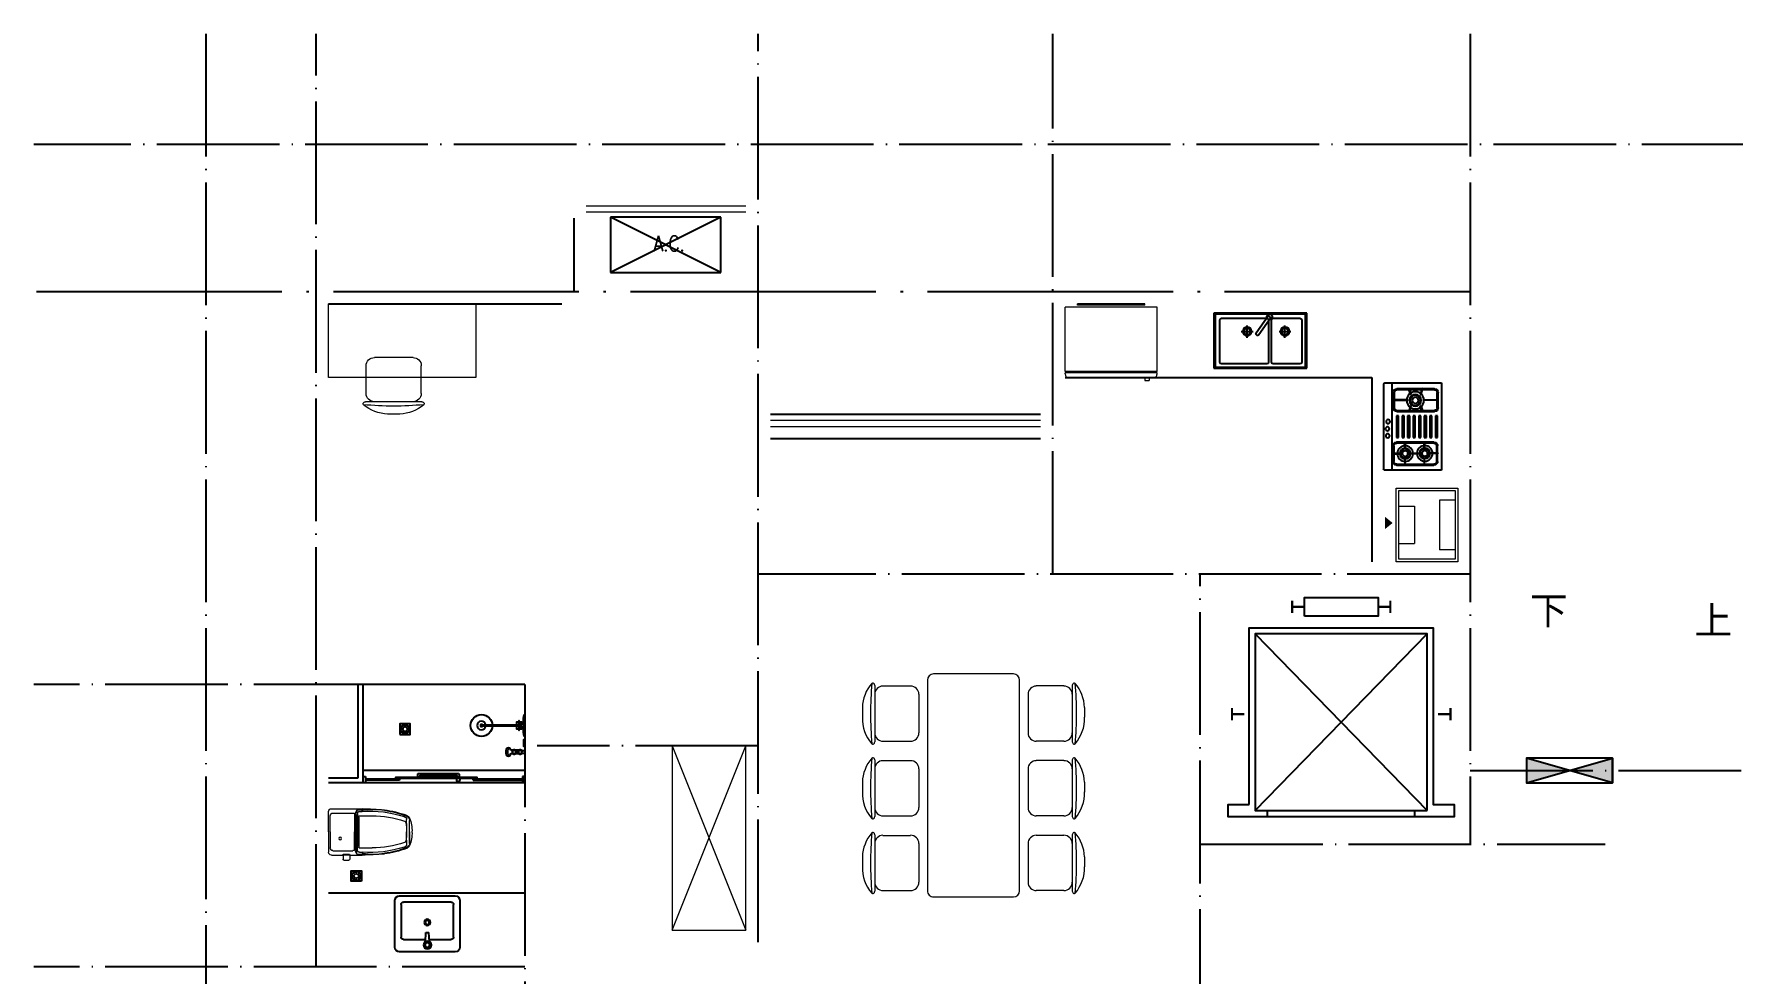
# Model space of a CAD drawing. Extents: x 188590 to 251590, y -4075 to 40422.
# Drawn here: x 205525 to 219359, y 22906 to 30556 of the extents above; entities that cross this region are included whole.
import ezdxf
from ezdxf.enums import TextEntityAlignment as Align

# ---------------------------------------------------------------- set-up
doc = ezdxf.new("R2010")
doc.units = 0
doc.header["$LTSCALE"] = 1000
doc.header["$MEASUREMENT"] = 0
doc.linetypes.add('ACAD_ISO02W100', pattern=[15, 12, -3])
doc.linetypes.add('DOTE', pattern=[2.42, 2, -0.2, 0.02, -0.2])
for name, color, linetype in [('14PUB_DIM', 14, 'Continuous'), ('DOTE', 1, 'DOTE'), ('fd', 4, 'Continuous'), ('hz', 254, 'Continuous'), ('PUB_TEXT', 255, 'Continuous'), ('STAIR', 2, 'Continuous'), ('厨卫', 154, 'Continuous'), ('洁具', 150, 'Continuous'), ('看线', 5, 'Continuous'), ('空调', 8, 'Continuous'), ('管井', 236, 'Continuous')]:
    doc.layers.add(name, color=color, linetype=linetype)
for name, color, linetype, lineweight in [('Text-I', 7, 'Continuous', 5), ('家具', 33, 'Continuous', 9), ('房建名称', 7, 'Continuous', 0)]:
    doc.layers.add(name, color=color, linetype=linetype, lineweight=lineweight)
doc.styles.add('DIM_FONT', font='SIMPLEX.shx', dxfattribs={"width": 0.8})
doc.styles.add('黑体', font='SIMHEI.TTF', dxfattribs={"width": 0.85, "height": 10})

# ---------------------------------------------------------------- blocks, each defined once
blk = doc.blocks.new('A$C45025D1E')
for p, q in [((1620, 50), (220, 1490)), ((1620, 1490), (220, 50)), ((320, 0), (320, 50)), ((1520, 0), (1520, 50))]:
    blk.add_line(p, q)
at = {"const_width": 18}
for points in [[(520, 1760), (520, 1660)], [(620, 1710), (520, 1710)], [(1220, 1710), (1320, 1710)], [(1320, 1760), (1320, 1660)], [(30, 885), (30, 785)], [(130, 835), (30, 835)], [(1710, 835), (1810, 835)], [(1810, 885), (1810, 785)]]:
    blk.add_lwpolyline(points, dxfattribs=at)
for points in [[(1220, 1635), (1220, 1785), (620, 1785), (620, 1635)], [(1670, 100), (1670, 1540), (170, 1540), (170, 100), (0, 100), (0, 0), (1840, 0), (1840, 100)], [(220, 50), (220, 1490), (1620, 1490), (1620, 50)]]:
    blk.add_lwpolyline(points, close=True)
blk = doc.blocks.new('XFS')
at = {"layer": '14PUB_DIM'}
blk.add_hatch(color=256, dxfattribs=at).paths.add_polyline_path([(1104652, -51269), (1104452, -51269), (1104652, -51969), (1104452, -51969)])
for p, q in [((1104452, -51969), (1104652, -51269)), ((1104452, -51269), (1104652, -51969))]:
    blk.add_line(p, q, dxfattribs=at)
blk.add_lwpolyline([(1104452, -51969), (1104652, -51969), (1104652, -51269), (1104452, -51269)], close=True, dxfattribs=at)
blk.add_lwpolyline([(1104652, -51269), (1104452, -51269), (1104652, -51969), (1104452, -51969), (1104652, -51269)], dxfattribs=at)
blk = doc.blocks.new('A$C1BE601A8')
at = {"layer": '洁具', "color": 0}
for p, q in [((0, 0), (0, 450)), ((0, 450), (757, 450)), ((10, 10), (10, 440)), ((10, 440), (747, 440)), ((315, 427), (293, 411)), ((412, 288), (315, 427)), ((747, 440), (747, 10)), ((757, 450), (757, 0)), ((41, 393), (41, 50)), ((273, 408), (56, 408)), ((226, 300), (130, 300)), ((178, 248), (178, 348)), ((288, 50), (288, 393)), ((293, 411), (390, 273)), ((311, 393), (311, 50)), ((695, 408), (326, 408)), ((534, 300), (438, 300)), ((486, 248), (486, 348)), ((710, 50), (710, 393)), ((757, 0), (0, 0)), ((747, 10), (10, 10)), ((56, 35), (273, 35)), ((326, 35), (695, 35))]:
    blk.add_line(p, q, dxfattribs=at)
for centre, radius in [((178, 300), 36.1), ((178, 300), 27.1), ((486, 300), 36.1), ((486, 300), 27.1)]:
    blk.add_circle(centre, radius, dxfattribs=at)
for centre, radius, start, end in [((304, 419), 21.7, 342.6068, 267.3353), ((56, 393), 15, 90, 180), ((273, 393), 15, 0, 90), ((326, 393), 15, 90, 180), ((401, 281), 13.3, 214.971, 34.971), ((695, 393), 15, 0, 90), ((56, 50), 15, 180, 270), ((273, 50), 15, 270, 0), ((326, 50), 15, 180, 270), ((695, 50), 15, 270, 0)]:
    blk.add_arc(centre, radius, start, end, dxfattribs=at)
blk = doc.blocks.new('ddfdf')
at = {"layer": '洁具', "color": 0}
for p, q in [((15801, -30110), (15801, -30822)), ((16261, -30111), (15801, -30110)), ((15856, -30159), (16163, -30159)), ((15952, -30159), (15957, -30157)), ((15968, -30208), (15952, -30159)), ((15957, -30157), (15973, -30206)), ((16062, -30157), (16046, -30206)), ((16051, -30208), (16067, -30159)), ((16067, -30159), (16062, -30157)), ((16201, -30822), (16202, -30111)), ((16271, -30121), (16271, -30812)), ((15826, -30314), (15826, -30189)), ((15829, -30248), (15829, -30252)), ((15947, -30248), (15829, -30248)), ((15829, -30252), (15947, -30252)), ((15834, -30314), (15834, -30189)), ((15856, -30167), (16163, -30167)), ((15947, -30252), (15947, -30248)), ((15968, -30295), (15952, -30344)), ((15957, -30346), (15973, -30297)), ((15973, -30206), (15968, -30208)), ((15973, -30297), (15968, -30295)), ((16046, -30206), (16051, -30208)), ((16046, -30297), (16051, -30295)), ((16062, -30346), (16046, -30297)), ((16051, -30295), (16067, -30344)), ((16072, -30252), (16072, -30248)), ((16072, -30248), (16190, -30248)), ((16190, -30253), (16072, -30252)), ((16185, -30189), (16185, -30315)), ((16190, -30248), (16190, -30253)), ((16193, -30189), (16193, -30315)), ((15832, -30556), (15832, -30379)), ((15832, -30379), (15849, -30379)), ((15849, -30379), (15849, -30556)), ((16163, -30337), (15856, -30336)), ((16163, -30345), (15856, -30344)), ((15878, -30556), (15878, -30380)), ((15878, -30380), (15894, -30380)), ((15894, -30380), (15894, -30556)), ((15923, -30556), (15923, -30380)), ((15923, -30380), (15940, -30380)), ((15940, -30380), (15940, -30556)), ((15952, -30344), (15957, -30346)), ((15968, -30556), (15968, -30380)), ((15968, -30380), (15985, -30380)), ((15985, -30380), (15985, -30556)), ((16014, -30556), (16014, -30380)), ((16014, -30380), (16030, -30380)), ((16030, -30380), (16030, -30556)), ((16059, -30556), (16059, -30380)), ((16059, -30380), (16076, -30380)), ((16067, -30344), (16062, -30346)), ((16076, -30380), (16076, -30556)), ((16104, -30556), (16104, -30380)), ((16104, -30380), (16121, -30380)), ((16121, -30380), (16121, -30556)), ((16150, -30556), (16150, -30380)), ((16150, -30380), (16166, -30380)), ((16166, -30380), (16166, -30556)), ((15849, -30556), (15832, -30556)), ((15894, -30556), (15878, -30556)), ((15940, -30556), (15923, -30556)), ((15985, -30556), (15968, -30556)), ((16030, -30556), (16014, -30556)), ((16076, -30556), (16059, -30556)), ((16121, -30556), (16104, -30556)), ((16166, -30556), (16150, -30556)), ((15829, -30682), (15829, -30686)), ((15904, -30682), (15829, -30682)), ((15829, -30686), (15904, -30686)), ((15831, -30750), (15831, -30624)), ((15839, -30750), (15839, -30624)), ((15861, -30594), (16167, -30595)), ((15861, -30602), (16167, -30603)), ((15904, -30686), (15904, -30682)), ((15937, -30595), (15937, -30654)), ((15942, -30595), (15937, -30595)), ((15937, -30654), (15942, -30654)), ((15942, -30654), (15942, -30595)), ((15968, -30684), (15968, -30688)), ((16063, -30684), (15968, -30684)), ((15968, -30688), (16063, -30688)), ((16063, -30688), (16063, -30684)), ((16095, -30595), (16095, -30654)), ((16099, -30595), (16095, -30595)), ((16095, -30654), (16099, -30654)), ((16099, -30654), (16099, -30595)), ((16126, -30690), (16126, -30685)), ((16126, -30685), (16199, -30685)), ((16199, -30690), (16126, -30690)), ((16189, -30625), (16189, -30750)), ((16197, -30625), (16197, -30750)), ((16199, -30685), (16199, -30690)), ((15801, -30822), (16261, -30822)), ((16167, -30772), (15861, -30772)), ((16167, -30780), (15861, -30780)), ((15937, -30780), (15937, -30720)), ((15937, -30720), (15942, -30720)), ((15942, -30780), (15937, -30780)), ((15942, -30720), (15942, -30780)), ((16095, -30780), (16095, -30720)), ((16095, -30720), (16099, -30720)), ((16099, -30780), (16095, -30780)), ((16099, -30720), (16099, -30780))]:
    blk.add_line(p, q, dxfattribs=at)
for centre, radius in [((16013, -30253), 70.1), ((16013, -30253), 47.3), ((16013, -30253), 41.8), ((16013, -30253), 25.3), ((16235, -30426), 16.2), ((16238, -30542), 16.2), ((16240, -30485), 16.2), ((15936, -30685), 63.7), ((15936, -30685), 43), ((15936, -30685), 38), ((15936, -30685), 23), ((16096, -30687), 63.7), ((16096, -30687), 43), ((16096, -30687), 38), ((16096, -30687), 23)]:
    blk.add_circle(centre, radius, dxfattribs=at)
for centre, radius, start, end in [((15856, -30189), 30, 89.961, 179.961), ((16163, -30189), 30, 359.961, 89.961), ((16261, -30121), 10, 0, 89.961), ((15856, -30189), 22, 89.961, 179.961), ((16163, -30189), 22, 359.961, 89.961), ((15856, -30314), 30, 179.961, 269.961), ((15856, -30314), 22, 179.961, 269.961), ((16163, -30315), 30, 269.961, 359.961), ((16163, -30315), 22, 269.961, 359.961), ((15861, -30624), 30, 89.961, 179.961), ((15861, -30624), 22, 89.961, 179.961), ((16167, -30625), 30, 359.961, 89.961), ((16167, -30625), 22, 359.961, 89.961), ((15861, -30750), 30, 179.961, 269.961), ((15861, -30750), 22, 179.961, 269.961), ((16167, -30750), 30, 269.961, 359.961), ((16167, -30750), 22, 269.961, 359.961), ((16261, -30812), 10, 269.961, 0)]:
    blk.add_arc(centre, radius, start, end, dxfattribs=at)
blk = doc.blocks.new('A$C37A63D83')
at = {"layer": '家具', "color": 0}
for p, q in [((152, 636), (128, 636)), ((136, 660), (323, 660)), ((229, 660), (136, 660)), ((162, 636), (152, 636)), ((162, 636), (229, 636)), ((297, 636), (229, 636)), ((297, 636), (307, 636)), ((307, 636), (331, 636)), ((49, 230), (49, 316)), ((54, 279), (54, 280)), ((99, 250), (99, 356)), ((360, 250), (360, 356)), ((405, 279), (405, 280)), ((409, 230), (409, 316)), ((0, 125), (0, 165)), ((38, 172), (7, 172)), ((38, 172), (42, 172)), ((40, 170), (40, 275)), ((40, 153), (40, 162)), ((40, 137), (40, 146)), ((49, 230), (229, 230)), ((49, 230), (91, 212)), ((49, 125), (49, 165)), ((63, 275), (58, 275)), ((63, 253), (63, 275)), ((76, 36), (76, 198)), ((81, 235), (229, 235)), ((91, 212), (229, 212)), ((99, 221), (229, 221)), ((229, 247), (103, 247)), ((111, 247), (229, 247)), ((229, 247), (356, 247)), ((348, 247), (229, 247)), ((378, 235), (229, 235)), ((409, 230), (229, 230)), ((360, 221), (229, 221)), ((368, 212), (229, 212)), ((409, 230), (368, 212)), ((382, 36), (382, 198)), ((396, 253), (396, 275)), ((396, 275), (400, 275)), ((418, 23), (418, 275)), ((38, 118), (7, 118)), ((38, 118), (42, 118)), ((40, 121), (40, 130)), ((40, 23), (40, 122)), ((229, 0), (63, 0)), ((229, 14), (99, 14)), ((229, 14), (360, 14)), ((229, 0), (396, 0))]:
    blk.add_line(p, q, dxfattribs=at)
blk.add_circle((176, 95), 11.4, dxfattribs=at)
for centre, radius, start, end in [((979, 321), 939, 160.4627, 171.8238), ((824, 353), 776, 158.6599, 172.4763), ((942, 340), 881, 161.7059, 184.2897), ((107, 630), 13.5, 147.2649, 160.4629), ((159, 597), 75.7, 123.7473, 147.2649), ((933, 353), 834, 161.5027, 179.8181), ((113, 630), 13.5, 134.9543, 158.6599), ((347, 396), 344, 131.9223, 134.9543), ((130, 611), 25.3, 94.6124, 166.2529), ((217, 423), 257, 87.121, 112.8427), ((138, 626), 34, 87.4207, 128.0687), ((159, 612), 18, 109.1813, 161.5027), ((214, 386), 250, 86.5925, 104.1516), ((242, 423), 257, 67.1573, 92.879), ((245, 386), 250, 75.8484, 93.4075), ((300, 612), 18, 18.4973, 70.8187), ((-474, 353), 834, 0.1819, 18.4973), ((321, 626), 34, 51.9313, 92.5793), ((329, 611), 25.3, 13.7471, 85.3876), ((300, 597), 75.7, 32.7351, 56.2527), ((112, 396), 344, 45.0457, 48.0777), ((-483, 340), 881, 355.7103, 18.2941), ((346, 630), 13.5, 21.3401, 45.0457), ((-365, 353), 776, 7.5237, 21.3401), ((352, 630), 13.5, 19.5371, 32.7351), ((-520, 321), 939, 8.1773, 19.5371), ((7035, 15), 7000, 176.3999, 177.8752), ((545, 367), 499, 169.8851, 189.9823), ((-86, 367), 499, 350.0177, 10.1149), ((-6576, 15), 7000, 2.1248, 3.6001), ((58, 279), 4.5, 180, 270), ((400, 279), 4.5, 270, 0), ((7, 165), 7.2, 90, 180), ((42, 165), 7.2, 0, 90), ((81, 253), 18, 180, 270), ((99, 198), 22.5, 90, 180), ((103, 250), 3.6, 180, 270), ((356, 250), 3.6, 270, 0), ((360, 198), 22.5, 0, 90), ((378, 253), 18, 270, 0), ((7, 125), 7.2, 180, 270), ((63, 23), 22.5, 180, 270), ((42, 125), 7.2, 270, 0), ((99, 36), 22.5, 180, 270), ((360, 36), 22.5, 270, 0), ((396, 23), 22.5, 270, 0)]:
    blk.add_arc(centre, radius, start, end, dxfattribs=at)
blk = doc.blocks.new('A$C6CE46E26')
at = {"layer": 'fd'}
blk.add_lwpolyline([(0, 284, 100, 0, 0), (62, 284, 0, 0, 0)], format="xyseb", dxfattribs=at)
at = {"layer": '家具', "color": 0}
for p, q in [((112, 452), (239, 452)), ((239, 148), (239, 452)), ((445, 98), (445, 502)), ((572, 502), (445, 502)), ((112, 148), (239, 148)), ((572, 98), (445, 98))]:
    blk.add_line(p, q, dxfattribs=at)
for points in [[(592, 0), (592, 600), (92, 600), (92, 0)], [(572, 20), (572, 580), (112, 580), (112, 20)]]:
    blk.add_lwpolyline(points, close=True, dxfattribs=at)
blk = doc.blocks.new('A$C6F030B8F')
at = {"layer": '家具'}
for p, q in [((273, 1809), (353, 1809)), ((882, 1809), (962, 1809)), ((1490, 1809), (1570, 1809)), ((93, 1709), (553, 1709)), ((701, 1709), (1161, 1709)), ((1310, 1709), (1770, 1709)), ((98, 1641), (98, 1416)), ((548, 1641), (548, 1416)), ((706, 1641), (706, 1416)), ((1156, 1641), (1156, 1416)), ((1315, 1641), (1315, 1416)), ((1315, 1641), (1315, 1416)), ((1765, 1641), (1765, 1416)), ((1766, 1279), (50, 1279)), ((166, 1349), (481, 1349)), ((774, 1349), (1089, 1349)), ((1382, 1349), (1697, 1349)), ((0, 1229), (0, 579)), ((1816, 579), (1816, 1229)), ((50, 529), (1766, 529)), ((166, 460), (481, 460)), ((774, 460), (1089, 460)), ((1382, 460), (1697, 460)), ((98, 167), (98, 392)), ((548, 167), (548, 392)), ((706, 167), (706, 392)), ((1156, 167), (1156, 392)), ((1315, 167), (1315, 392)), ((1765, 167), (1765, 392)), ((93, 100), (553, 100)), ((701, 100), (1161, 100)), ((1310, 100), (1770, 100)), ((273, 0), (353, 0)), ((882, 0), (962, 0)), ((1490, 0), (1570, 0))]:
    blk.add_line(p, q, dxfattribs=at)
for centre, radius, start, end in [((283, 1493), 316, 91.7651, 130.7265), ((363, 1493), 316, 49.2735, 91.7651), ((892, 1493), 316, 91.7651, 130.7265), ((971, 1493), 316, 49.2735, 91.7651), ((1500, 1493), 316, 91.7651, 130.7265), ((1580, 1493), 316, 49.2735, 91.7651), ((84, 1725), 10, 130.7265, 202.67), ((93, 1729), 20, 202.67, 270), ((323, -969), 2713, 84.8023, 95.1977), ((166, 1641), 67.5, 90, 180), ((481, 1641), 67.5, 0, 90), ((553, 1729), 20, 270, 337.33), ((562, 1725), 10, 337.33, 49.2735), ((692, 1725), 10, 130.7265, 202.67), ((701, 1729), 20, 202.67, 270), ((931, -969), 2713, 84.8023, 95.1977), ((774, 1641), 67.5, 90, 180), ((1089, 1641), 67.5, 0, 90), ((1161, 1729), 20, 270, 337.33), ((1171, 1725), 10, 337.33, 49.2735), ((1301, 1725), 10, 130.7265, 202.67), ((1310, 1729), 20, 202.67, 270), ((1540, -969), 2713, 84.8023, 95.1977), ((1382, 1641), 67.5, 90, 180), ((1697, 1641), 67.5, 0, 90), ((1770, 1729), 20, 270, 337.33), ((1779, 1725), 10, 337.33, 49.2735), ((166, 1416), 67.5, 180, 270), ((481, 1416), 67.5, 270, 0), ((774, 1416), 67.5, 180, 270), ((1089, 1416), 67.5, 270, 0), ((1382, 1416), 67.5, 180, 270), ((1697, 1416), 67.5, 270, 0), ((50, 1229), 50, 90, 180), ((1766, 1229), 50, 0, 90), ((50, 579), 50, 180, 270), ((1766, 579), 50, 270, 0), ((166, 392), 67.5, 90, 180), ((481, 392), 67.5, 0, 90), ((774, 392), 67.5, 90, 180), ((1089, 392), 67.5, 0, 90), ((1382, 392), 67.5, 90, 180), ((1697, 392), 67.5, 0, 90), ((166, 167), 67.5, 180, 270), ((481, 167), 67.5, 270, 0), ((774, 167), 67.5, 180, 270), ((1089, 167), 67.5, 270, 0), ((1382, 167), 67.5, 180, 270), ((1697, 167), 67.5, 270, 0), ((84, 84), 10, 157.33, 229.2735), ((93, 80), 20, 90, 157.33), ((283, 315), 316, 229.2735, 268.2349), ((323, 2778), 2713, 264.8023, 275.1977), ((363, 315), 316, 268.2349, 310.7265), ((553, 80), 20, 22.67, 90), ((562, 84), 10, 310.7265, 22.67), ((692, 84), 10, 157.33, 229.2735), ((701, 80), 20, 90, 157.33), ((892, 315), 316, 229.2735, 268.2349), ((931, 2778), 2713, 264.8023, 275.1977), ((971, 315), 316, 268.2349, 310.7265), ((1161, 80), 20, 22.67, 90), ((1171, 84), 10, 310.7265, 22.67), ((1310, 80), 20, 90, 157.33), ((1301, 84), 10, 157.33, 229.2735), ((1500, 315), 316, 229.2735, 268.2349), ((1540, 2778), 2713, 264.8023, 275.1977), ((1580, 315), 316, 268.2349, 310.7265), ((1770, 80), 20, 22.67, 90), ((1779, 84), 10, 310.7265, 22.67)]:
    blk.add_arc(centre, radius, start, end, dxfattribs=at)
blk = doc.blocks.new('yz')
at = {"layer": '家具'}
for p, q in [((2145581, 195092), (2145482, 195092)), ((2145761, 194992), (2145301, 194992)), ((2145306, 194924), (2145306, 194699)), ((2145756, 194924), (2145756, 194699)), ((2145689, 194632), (2145374, 194632))]:
    blk.add_line(p, q, dxfattribs=at)
for centre, radius, start, end in [((2145492, 194776), 316, 91.7651, 130.7265), ((2145571, 194776), 316, 49.2735, 88.2349), ((2145292, 195008), 10, 130.7265, 202.67), ((2145301, 195012), 20, 202.67, 270), ((2145531, 192314), 2713, 84.8023, 95.1977), ((2145374, 194924), 67.5, 90, 180), ((2145689, 194924), 67.5, 0, 90), ((2145761, 195012), 20, 270, 337.33), ((2145771, 195008), 10, 337.33, 49.2735), ((2145374, 194699), 67.5, 180, 270), ((2145689, 194699), 67.5, 270, 0)]:
    blk.add_arc(centre, radius, start, end, dxfattribs=at)
blk = doc.blocks.new('A$C0C200289')
at = {"layer": '家具', "color": 0}
for p, q in [((-150, 72), (-150, 597)), ((600, 597), (-150, 597)), ((500, 623), (-48, 623)), ((-48, 613), (-48, 623)), ((500, 613), (-48, 613)), ((500, 613), (500, 623)), ((600, 72), (600, 597)), ((-144, 72), (-150, 72)), ((-150, 53), (-150, 62)), ((-144, 62), (-150, 62)), ((594, 72), (-144, 72)), ((-144, 62), (-144, 72)), ((594, 62), (-144, 62)), ((568, 22), (-118, 22)), ((499, 22), (499, 0)), ((535, 22), (535, 0)), ((594, 62), (594, 72)), ((594, 72), (600, 72)), ((594, 62), (600, 62)), ((600, 53), (600, 62)), ((499, 0), (535, 0))]:
    blk.add_line(p, q, dxfattribs=at)
for centre, start, end in [((-118, 53), 180, 270), ((568, 53), 270, 0)]:
    blk.add_arc(centre, 31.5, start, end, dxfattribs=at)
blk = doc.blocks.new('A$C7FB30D30')
at = {"layer": '家具', "color": 0, "xscale": -1, "rotation": 89.99999994663916}
blk.add_blockref('A$C0C200289', (623, 600), dxfattribs=at)
blk = doc.blocks.new('111')
at = {"layer": '空调', "linetype": 'ACAD_ISO02W100'}
for p, q in [((1000, 0), (0, 500)), ((1000, 500), (0, 0))]:
    blk.add_line(p, q, dxfattribs=at)
blk.add_lwpolyline([(0, 500), (0, 0), (1000, 0), (1000, 500)], close=True, dxfattribs=at)
at = {"layer": 'Text-I', "style": 'DIM_FONT', "width": 0.8}
blk.add_text('A.C.', height=140, dxfattribs=at).set_placement((675, 262), align=Align.MIDDLE_RIGHT)
blk = doc.blocks.new('x6')
at = {"layer": '厨卫', "color": 0}
for p, q in [((227, 0), (-227, 0)), ((-265, -38), (-265, -419)), ((-214, -387), (-214, -121)), ((-195, -102), (-16, -102)), ((-19, -57), (-32, -57)), ((-13, -43), (-23, -34)), ((-13, -70), (-22, -80)), ((-16, -84), (-13, -158)), ((0, -38), (0, -24)), ((0, -75), (0, -89)), ((22, -33), (13, -43)), ((23, -79), (13, -70)), ((16, -84), (13, -158)), ((16, -102), (195, -102)), ((19, -57), (32, -57)), ((214, -121), (214, -387)), ((265, -419), (265, -38)), ((-13, -158), (13, -158)), ((195, -406), (-195, -406)), ((-227, -457), (227, -457))]:
    blk.add_line(p, q, dxfattribs=at)
for centre, radius in [((0, -57), 32.3), ((0, -57), 18.8), ((-1, -241), 25.4), ((-1, -241), 16)]:
    blk.add_circle(centre, radius, dxfattribs=at)
for centre, radius, start, end in [((-227, -38), 38.1, 90, 180), ((227, -38), 38.1, 0, 90), ((-195, -121), 19.1, 90, 180), ((195, -121), 19.1, 0, 90), ((-195, -387), 19.1, 180, 270), ((195, -387), 19.1, 270, 0), ((-227, -419), 38.1, 180, 270), ((227, -419), 38.1, 270, 0)]:
    blk.add_arc(centre, radius, start, end, dxfattribs=at)

msp = doc.modelspace()

# ---------------------------------------------------------------- linework, layer by layer
at = {"layer": 'DOTE', "ltscale": 0.5}
for p, q in [((206925, 30556), (206925, 13956)), ((207825, 22956), (207825, 30556)), ((211425, 23156), (211425, 30556)), ((213825, 26156), (213825, 30556)), ((217225, 30556), (217225, 23956)), ((231725, 29656), (205525, 29656)), ((209925, 28456), (209925, 29056)), ((217225, 26156), (211425, 26156)), ((215025, 13956), (215025, 26156)), ((209525, 25256), (205525, 25256)), ((209525, 25256), (209525, 20856)), ((211425, 24756), (209625, 24756)), ((217225, 24556), (220025, 24556)), ((215025, 23956), (218325, 23956)), ((209525, 22956), (205525, 22956))]:
    msp.add_line(p, q, dxfattribs=at)
at = {"layer": 'DOTE'}
msp.add_line((217225, 28456), (205525, 28456), dxfattribs=at)
at = {"layer": '厨卫'}
for p, q in [((213925, 27756), (216425, 27756)), ((209525, 25256), (208205, 25256)), ((209171, 24927), (209495, 24927)), ((209495, 24917), (209171, 24917)), ((209500, 24944), (209510, 24944)), ((209500, 24907), (209510, 24907)), ((209503, 24937), (209510, 24937)), ((209500, 24901), (209510, 24901)), ((209486, 24721), (209412, 24721)), ((209486, 24691), (209412, 24691)), ((209464, 24691), (209464, 24721)), ((209525, 24556), (208205, 24556)), ((208205, 24506), (208225, 24506)), ((208225, 24506), (208225, 24456)), ((209525, 24506), (209505, 24506)), ((209505, 24506), (209505, 24456)), ((209525, 24456), (209525, 24506)), ((209525, 24456), (208205, 24456)), ((208503, 24486), (208225, 24486)), ((208503, 24476), (208225, 24476)), ((208503, 24486), (208503, 24476)), ((209505, 24486), (209103, 24486)), ((209103, 24476), (209103, 24486)), ((209103, 24476), (209505, 24476)), ((209525, 23556), (207925, 23556))]:
    msp.add_line(p, q, dxfattribs=at)
for points in [[(216425, 27756), (216425, 26256)], [(209500, 24937), (209500, 24950), (209455, 24950), (209455, 24927)], [(209455, 24917), (209455, 24894), (209500, 24894), (209500, 24907)], [(209479, 24950), (209479, 24960), (209475, 24960), (209475, 24950)], [(209503, 24932), (209503, 24937), (209475, 24937), (209475, 24927)], [(209475, 24917), (209475, 24907), (209503, 24907), (209503, 24912)], [(209525, 24837), (209525, 25007), (209515, 25007), (209510, 24978), (209510, 24932)], [(209510, 24912), (209510, 24867), (209515, 24837), (209525, 24837)], [(209475, 24894), (209475, 24884), (209479, 24884), (209479, 24894)], [(209496, 24718), (209525, 24718), (209525, 24695), (209496, 24695)]]:
    msp.add_lwpolyline(points, dxfattribs=at)
for points in [[(208505, 24849), (208591, 24849), (208591, 24935), (208505, 24935)], [(208524, 24915), (208525, 24917), (208536, 24905), (208535, 24904)], [(208547, 24925), (208549, 24925), (208549, 24910), (208547, 24910)], [(208571, 24916), (208572, 24915), (208561, 24904), (208560, 24905)], [(209515, 24932), (209495, 24932), (209495, 24912), (209515, 24912)], [(209525, 24953), (209515, 24953), (209515, 24891), (209525, 24891)], [(208515, 24892), (208515, 24894), (208530, 24894), (208530, 24892)], [(208525, 24869), (208523, 24870), (208534, 24881), (208536, 24880)], [(208548, 24859), (208546, 24859), (208546, 24875), (208548, 24875)], [(208571, 24869), (208570, 24868), (208559, 24879), (208560, 24880)], [(208581, 24893), (208581, 24891), (208565, 24891), (208565, 24893)], [(209525, 24751), (209515, 24751), (209515, 24807), (209525, 24807)], [(209133, 24491), (208473, 24491), (208473, 24501), (209133, 24501)], [(208194, 23653), (208109, 23653), (208109, 23739), (208194, 23739)], [(208119, 23696), (208119, 23694), (208134, 23694), (208134, 23696)], [(208128, 23719), (208127, 23718), (208138, 23707), (208139, 23708)], [(208128, 23673), (208129, 23671), (208140, 23682), (208139, 23684)], [(208152, 23729), (208150, 23729), (208150, 23713), (208152, 23713)], [(208151, 23663), (208153, 23663), (208153, 23678), (208151, 23678)], [(208175, 23719), (208174, 23720), (208163, 23709), (208164, 23708)], [(208175, 23672), (208176, 23673), (208165, 23684), (208164, 23683)], [(208184, 23695), (208184, 23697), (208169, 23697), (208169, 23695)]]:
    msp.add_lwpolyline(points, close=True, dxfattribs=at)
msp.add_lwpolyline([(208973, 24501), (208973, 24511, 0.414214), (208968, 24516), (208673, 24516, 0.414214), (208668, 24511), (208668, 24501), (208653, 24501), (208653, 24526, -0.414214), (208658, 24531), (208983, 24531, -0.414214), (208988, 24526), (208988, 24501), (208973, 24501)], format="xyb", dxfattribs=at)
msp.add_lwpolyline([(208996, 24489), (208966, 24489), (208966, 24474, 0.414214), (208971, 24469), (208991, 24469, 0.414214), (208996, 24474)], format="xyb", close=True, dxfattribs=at)
for centre, radius in [((208548, 24892), 36.6), ((209171, 24922), 89.5), ((209171, 24922), 5), ((209437, 24706), 15), ((209486, 24706), 15), ((208152, 23696), 36.6)]:
    msp.add_circle(centre, radius, dxfattribs=at)
for centre, radius, start, end in [((209171, 24922), 35, 8.2132, 351.7868), ((209171, 24922), 9, 33.749, 326.251), ((209418, 24738), 17.7, 196.4181, 250.3267), ((209418, 24675), 17.7, 109.6733, 163.5819), ((209437, 24706), 17, 61.9275, 298.0725), ((209486, 24706), 17, 43.3359, 118.0725), ((209486, 24706), 17, 241.9275, 316.6641)]:
    msp.add_arc(centre, radius, start, end, dxfattribs=at)
for centre, major_axis, ratio, start_param, end_param in [((209389, 24706), (0, 33.6), 0.612909, -0.37962, 3.521213), ((209398, 24706), (0, 31.4), 0.47884, -1.072899, 4.214492)]:
    msp.add_ellipse(centre, major_axis=major_axis, ratio=ratio, start_param=start_param, end_param=end_param, dxfattribs=at)
at = {"layer": '家具'}
for p, q in [((210025, 29156), (211325, 29156)), ((210025, 29106), (211325, 29106)), ((213725, 27406), (211525, 27406)), ((213725, 27356), (211525, 27356)), ((210725, 23256), (211325, 24756)), ((210725, 24756), (211325, 23256))]:
    msp.add_line(p, q, dxfattribs=at)
for points in [[(207925, 28356), (209125, 28356), (209125, 27756), (207925, 27756)], [(211325, 24756), (210725, 24756), (210725, 23256), (211325, 23256)]]:
    msp.add_lwpolyline(points, close=True, dxfattribs=at)
at = {"layer": '看线'}
for p, q in [((207925, 28356), (209825, 28356)), ((213725, 27456), (211525, 27456)), ((213725, 27256), (211525, 27256))]:
    msp.add_line(p, q, dxfattribs=at)
at = {"layer": '管井'}
for p, q in [((208165, 24496), (208165, 25256)), ((208205, 25256), (208205, 24456)), ((207925, 24496), (208165, 24496)), ((208205, 24456), (207925, 24456))]:
    msp.add_line(p, q, dxfattribs=at)

# ---------------------------------------------------------------- block references
at = {"layer": 'hz', "rotation": 90}
msp.add_blockref('XFS', (166417, -1079996), dxfattribs=at)
at = {"layer": 'STAIR', "xscale": -1}
msp.add_blockref('A$C45025D1E', (217095, 24179), dxfattribs=at)
at = {"layer": '厨卫', "xscale": -1}
for name, p, rotation in [('A$C7FB30D30', (214675, 28356), 90.00000002668041), ('A$C1BE601A8', (215895, 27832), 359.9999999799897), ('ddfdf', (232792, 57824), 3.33505223437669e-08), ('A$C37A63D83', (207925, 23826), 270.0000000800413), ('x6', (208730, 23077), 179.999999933299)]:
    msp.add_blockref(name, p, dxfattribs=dict(at, rotation=rotation))
at = {"layer": '家具', "xscale": -1, "rotation": 180.0000000400206}
msp.add_blockref('yz', (-1937076, 222551), dxfattribs=at)
at = {"layer": '家具', "rotation": 270.0000000266804}
msp.add_blockref('A$C6F030B8F', (212275, 25342), dxfattribs=at)
at = {"layer": '房建名称', "xscale": 0.8999999999068677, "yscale": 0.9000000000232831, "zscale": 0.9, "rotation": 6.670106612030802e-08}
msp.add_blockref('111', (210221, 28612), dxfattribs=at)
at = {"layer": '管井', "xscale": -1, "rotation": 180.0000000333505}
msp.add_blockref('A$C6CE46E26', (216532, 26856), dxfattribs=at)

# ---------------------------------------------------------------- texts
at = {"layer": 'PUB_TEXT', "style": '黑体'}
for s, p in [('下', (217866, 25746)), ('上', (219206, 25666))]:
    msp.add_text(s, height=225, dxfattribs=at).set_placement(p, align=Align.CENTER)

doc.saveas('drawing.dxf')
